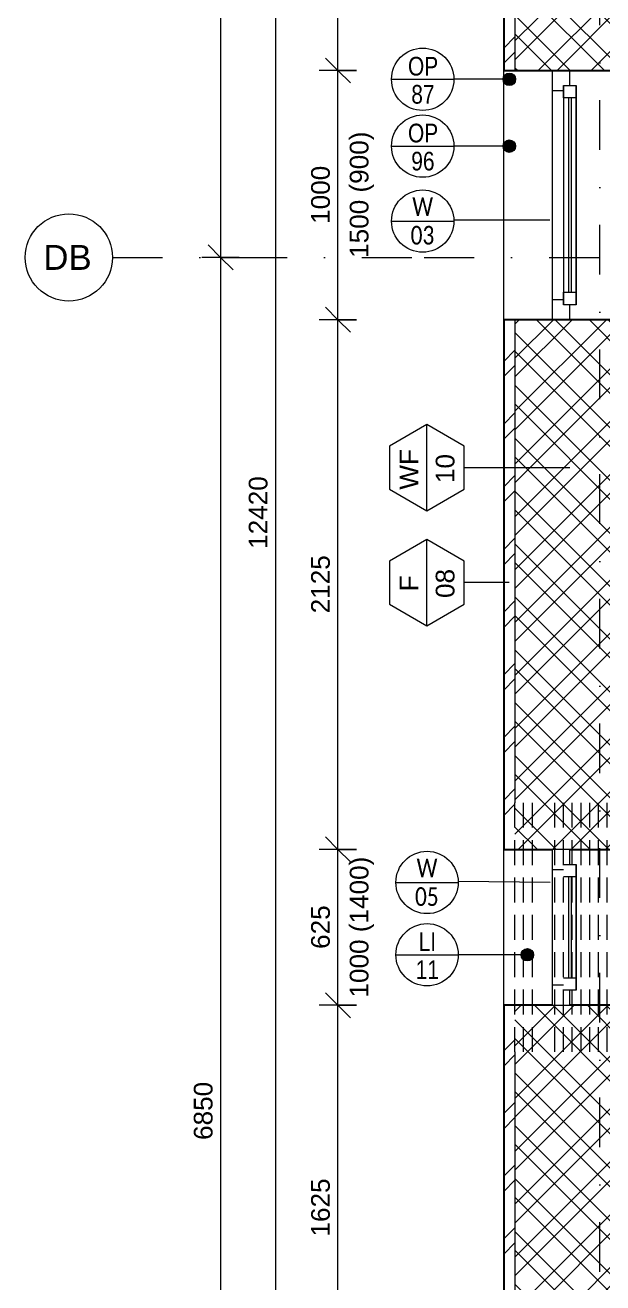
# Model space of a CAD drawing. Header units: millimetres. Extents: x -7705 to 38927, y -2985 to 72287.
# Drawn here: x -7705 to -5389, y 59916 to 64962 of the extents above; entities that cross this region are included whole.
import ezdxf

# ---------------------------------------------------------------- set-up
doc = ezdxf.new("R2010")
doc.units = ezdxf.units.MM
doc.linetypes.add('HA_Dash_3mm-S1mm', pattern=[150, 100, -50])
doc.linetypes.add('HA_DashDot_10mm-S3mm', pattern=[500, 200, -150, 0, -150])
for name, color, linetype, lineweight in [('A-____-____-DIMS', 9, 'Continuous', 5), ('A-____-____-DIMS-50', 9, 'Continuous', 5), ('A-GENM-____-HDLN', 9, 'HA_Dash_3mm-S1mm', 9), ('A-GENM-____-IDEN', 9, 'Continuous', 9), ('A-GENM-____-OTLN', 9, 'Continuous', 9), ('A-GLAZ-____-IDEN', 9, 'Continuous', 9), ('A-GLAZ-____-MCUT', 9, 'Continuous', 5), ('A-GLAZ-____-OTLN', 9, 'Continuous', 5), ('A-WALL-____-IDEN', 9, 'Continuous', 9), ('A-WALL-____-MCUT', 9, 'Continuous', 25), ('A-WALL-____-OTLN', 9, 'Continuous', 9), ('A-WALL-____-PATT', 9, 'Continuous', 25), ('S-GRID-____-IDEN', 9, 'Continuous', 9), ('S-GRID-____-OTLN', 9, 'Continuous', 5)]:
    doc.layers.add(name, color=color, linetype=linetype, lineweight=lineweight)
doc.styles.add('Arial', font='arial.ttf', dxfattribs={"height": 100})
doc.styles.add('Arial_1', font='arial.ttf', dxfattribs={"height": 75})
doc.styles.add('Arial_2', font='arial.ttf', dxfattribs={"width": 0.8, "height": 75})
doc.styles.add('Calibri', font='calibri.ttf', dxfattribs={"width": 0.8, "height": 75})
doc.dimstyles.new('Inner_Dimensions', dxfattribs={"dimscale": 304.8, "dimtxt": 76.519455, "dimasz": 0.328084, "dimexe": 0.246063, "dimexo": 0.0625, "dimgap": 0.032808, "dimtad": 1, "dimdec": 0, "dimzin": 0, "dimdsep": 46, "dimtxsty": 'Arial_1', "dimblk1": 'OBLIQUE', "dimblk2": 'OBLIQUE', "dimsah": 1, "dimcen": 0.09, "dimdle": 0.246063, "dimazin": 0, "dimtfac": 1, "dimtdec": 4, "dimtix": 1, "dimtmove": 0, "dimatfit": 3, "dimfxl": 0.246063, "dimfxlon": 1, "dimtvp": 1, "dimtolj": 1, "dimtzin": 0, "dimlwd": 9, "dimlwe": 9, "dimarcsym": 2})

# ---------------------------------------------------------------- blocks, each defined once
blk = doc.blocks.new('HA_WD_SinglePanel - 1000x1500-1653870-DPS_1NP-D')
at = {"layer": 'A-GLAZ-____-MCUT'}
for p, q in [((-420, 70), (-500, 70)), ((-420, 25), (-420, 70)), ((500, 70), (420, 70)), ((420, 70), (420, 25)), ((-500, 0), (-440, 0)), ((-440, -25), (-440, 25)), ((-440, 25), (-390, 25)), ((-390, 25), (-390, -25)), ((390, 5), (-390, 5)), ((390, -25), (390, 25)), ((390, 25), (440, 25)), ((440, 25), (440, -25)), ((440, 0), (500, 0)), ((-390, -25), (-440, -25)), ((390, -5), (-390, -5)), ((440, -25), (390, -25))]:
    blk.add_line(p, q, dxfattribs=at)
at = {"layer": 'A-GLAZ-____-OTLN'}
for p, q in [((420, 70), (-420, 70)), ((440, 25), (-440, 25)), ((-440, -25), (-440, 25)), ((390, 25), (-390, 25)), ((440, 25), (440, -25)), ((-440, -25), (440, -25)), ((390, -25), (-390, -25))]:
    blk.add_line(p, q, dxfattribs=at)
blk = doc.blocks.new('HA_WD_SinglePanel - 625x1000-1653871-DPS_1NP-D')
at = {"layer": 'A-GLAZ-____-MCUT'}
for p, q in [((-312.5, 70), (-312.5, 0)), ((-232.5, 70), (-312.5, 70)), ((-232.5, 25), (-232.5, 70)), ((312.5, 70), (232.5, 70)), ((232.5, 70), (232.5, 25)), ((312.5, 0), (312.5, 70)), ((-312.5, 0), (-252.5, 0)), ((-252.5, -25), (-252.5, 25)), ((-202.5, 25), (-202.5, -25)), ((202.5, 5), (-202.5, 5)), ((202.5, -25), (202.5, 25)), ((252.5, 25), (252.5, -25)), ((252.5, 0), (312.5, 0)), ((-202.5, -25), (-252.5, -25)), ((202.5, -5), (-202.5, -5)), ((252.5, -25), (202.5, -25))]:
    blk.add_line(p, q, dxfattribs=at)
at = {"layer": 'A-GLAZ-____-OTLN'}
for p, q in [((232.5, 70), (-232.5, 70)), ((-252.5, -25), (-252.5, 25)), ((252.5, 25), (252.5, -25)), ((-252.5, -25), (252.5, -25)), ((202.5, -25), (-202.5, -25))]:
    blk.add_line(p, q, dxfattribs=at)
blk = doc.blocks.new('TB_Porotherm KP7_1000mm - TB_Porotherm KP7_1000mm-1833337-DPS_1NP-D')
at = {"layer": 'A-GENM-____-HDLN'}
for p, q in [((-500, 35), (500, 35)), ((-500, 0), (500, 0)), ((-500, -35), (500, -35))]:
    blk.add_line(p, q, dxfattribs=at)
blk = doc.blocks.new('Grid - Radius 3_5mm-353793-DPS_1NP-D')
at = {"layer": 'S-GRID-____-IDEN'}
blk.add_circle((0, 0), 3.5, dxfattribs=at)
blk = doc.blocks.new('DIMBLOCK81-DPS_1NP-D')
at = {"layer": 'A-____-____-DIMS-50', "lineweight": 9}
for p, q in [((-6451.4, 61029.9), (-6501.4, 61079.9)), ((-6376.4, 61029.9), (-6526.4, 61029.9)), ((-6451.4, 59404.9), (-6451.4, 61029.9)), ((-6451.4, 61029.9), (-6401.4, 60979.9)), ((-6451.4, 61029.9), (-6376.4, 61029.9)), ((-6451.4, 59404.9), (-6501.4, 59454.9)), ((-6376.4, 59404.9), (-6526.4, 59404.9)), ((-6451.4, 59404.9), (-6401.4, 59354.9)), ((-6451.4, 59404.9), (-6376.4, 59404.9))]:
    blk.add_line(p, q, dxfattribs=at)
at = {"layer": 'A-____-____-DIMS-50', "color": 0, "lineweight": 9, "insert": (-6558.8, 60102), "char_height": 75, "width": 276.883, "attachment_point": 1, "rotation": 90, "line_spacing_factor": 0.941778, "style": 'Arial_1'}
blk.add_mtext('1625', dxfattribs=at)
blk = doc.blocks.new('_Oblique')
at = {"color": 0, "linetype": 'ByBlock', "lineweight": -2}
blk.add_line((-0.5, -0.5), (0.5, 0.5), dxfattribs=at)
blk = doc.blocks.new('DIMBLOCK82-DPS_1NP-D')
at = {"layer": 'A-____-____-DIMS-50', "lineweight": 9}
for p, q in [((-6451.4, 61654.9), (-6501.4, 61704.9)), ((-6376.4, 61654.9), (-6526.4, 61654.9)), ((-6451.4, 61029.9), (-6451.4, 61654.9)), ((-6451.4, 61654.9), (-6401.4, 61604.9)), ((-6451.4, 61654.9), (-6376.4, 61654.9)), ((-6451.4, 61029.9), (-6501.4, 61079.9)), ((-6376.4, 61029.9), (-6526.4, 61029.9)), ((-6451.4, 61029.9), (-6401.4, 60979.9)), ((-6451.4, 61029.9), (-6376.4, 61029.9))]:
    blk.add_line(p, q, dxfattribs=at)
at = {"layer": 'A-____-____-DIMS-50', "color": 0, "lineweight": 9, "insert": (-6558.8, 61255.9), "char_height": 75, "width": 207.662, "attachment_point": 1, "rotation": 90, "line_spacing_factor": 0.941778, "style": 'Arial_1'}
blk.add_mtext('625', dxfattribs=at)
blk = doc.blocks.new('DIMBLOCK83-DPS_1NP-D')
at = {"layer": 'A-____-____-DIMS-50', "lineweight": 9}
for p, q in [((-6451.4, 63779.9), (-6501.4, 63829.9)), ((-6376.4, 63779.9), (-6526.4, 63779.9)), ((-6451.4, 61654.9), (-6451.4, 63779.9)), ((-6451.4, 63779.9), (-6401.4, 63729.9)), ((-6451.4, 63779.9), (-6376.4, 63779.9)), ((-6451.4, 61654.9), (-6501.4, 61704.9)), ((-6376.4, 61654.9), (-6526.4, 61654.9)), ((-6451.4, 61654.9), (-6401.4, 61604.9)), ((-6451.4, 61654.9), (-6376.4, 61654.9))]:
    blk.add_line(p, q, dxfattribs=at)
at = {"layer": 'A-____-____-DIMS-50', "color": 0, "lineweight": 9, "insert": (-6558.8, 62602), "char_height": 75, "width": 276.883, "attachment_point": 1, "rotation": 90, "line_spacing_factor": 0.941778, "style": 'Arial_1'}
blk.add_mtext('2125', dxfattribs=at)
blk = doc.blocks.new('DIMBLOCK84-DPS_1NP-D')
at = {"layer": 'A-____-____-DIMS-50', "lineweight": 9}
for p, q in [((-6451.4, 64779.9), (-6501.4, 64829.9)), ((-6376.4, 64779.9), (-6526.4, 64779.9)), ((-6451.4, 63779.9), (-6451.4, 64779.9)), ((-6451.4, 64779.9), (-6401.4, 64729.9)), ((-6451.4, 64779.9), (-6376.4, 64779.9)), ((-6451.4, 63779.9), (-6501.4, 63829.9)), ((-6376.4, 63779.9), (-6526.4, 63779.9)), ((-6451.4, 63779.9), (-6401.4, 63729.9)), ((-6451.4, 63779.9), (-6376.4, 63779.9))]:
    blk.add_line(p, q, dxfattribs=at)
at = {"layer": 'A-____-____-DIMS-50', "color": 0, "lineweight": 9, "insert": (-6558.8, 64164.5), "char_height": 75, "width": 276.883, "attachment_point": 1, "rotation": 90, "line_spacing_factor": 0.941778, "style": 'Arial_1'}
blk.add_mtext('1000', dxfattribs=at)
blk = doc.blocks.new('DIMBLOCK85-DPS_1NP-D')
at = {"layer": 'A-____-____-DIMS-50', "lineweight": 9}
for p, q in [((-6451.4, 67014.9), (-6501.4, 67064.9)), ((-6376.4, 67014.9), (-6526.4, 67014.9)), ((-6451.4, 64779.9), (-6451.4, 67014.9)), ((-6451.4, 67014.9), (-6401.4, 66964.9)), ((-6451.4, 67014.9), (-6376.4, 67014.9)), ((-6451.4, 64779.9), (-6501.4, 64829.9)), ((-6376.4, 64779.9), (-6526.4, 64779.9)), ((-6451.4, 64779.9), (-6401.4, 64729.9)), ((-6451.4, 64779.9), (-6376.4, 64779.9))]:
    blk.add_line(p, q, dxfattribs=at)
at = {"layer": 'A-____-____-DIMS-50', "color": 0, "lineweight": 9, "insert": (-6558.8, 65782), "char_height": 75, "width": 276.883, "attachment_point": 1, "rotation": 90, "line_spacing_factor": 0.941778, "style": 'Arial_1'}
blk.add_mtext('2235', dxfattribs=at)
blk = doc.blocks.new('HA_TAG_WD - Type Mark-1512533-DPS_1NP-D')
at = {"layer": 'A-GLAZ-____-IDEN'}
blk.add_line((-2.5, 0), (2.5, 0), dxfattribs=at)
blk.add_circle((0, 0), 2.5, dxfattribs=at)
blk = doc.blocks.new('HA_TAG_GM_Products - Generic-588599-DPS_1NP-D')
at = {"layer": 'A-GENM-____-IDEN'}
blk.add_line((-2.5, 0), (2.5, 0), dxfattribs=at)
blk.add_circle((0, 0), 2.5, dxfattribs=at)
blk = doc.blocks.new('DIMBLOCK221-DPS_1NP-D')
at = {"layer": 'A-____-____-DIMS-50', "lineweight": 9}
for p, q in [((-6701.4, 69289.9), (-6701.4, 56719.9)), ((-6701.4, 69214.9), (-6751.4, 69264.9)), ((-6626.4, 69214.9), (-6776.4, 69214.9)), ((-6701.4, 69214.9), (-6651.4, 69164.9)), ((-6701.4, 69214.9), (-6626.4, 69214.9)), ((-6701.4, 56794.9), (-6751.4, 56844.9)), ((-6626.4, 56794.9), (-6776.4, 56794.9)), ((-6701.4, 56794.9), (-6651.4, 56744.9)), ((-6701.4, 56794.9), (-6626.4, 56794.9))]:
    blk.add_line(p, q, dxfattribs=at)
at = {"layer": 'A-____-____-DIMS-50', "color": 0, "lineweight": 9, "insert": (-6808.8, 62860.7), "char_height": 75, "width": 346.103, "attachment_point": 1, "rotation": 90, "line_spacing_factor": 0.941778, "style": 'Arial_1'}
blk.add_mtext('12420', dxfattribs=at)
blk = doc.blocks.new('DIMBLOCK247-DPS_1NP-D')
at = {"layer": 'A-____-____-DIMS-50', "lineweight": 9}
for p, q in [((-6921.6, 68829.9), (-6971.6, 68879.9)), ((-6921.6, 68904.9), (-6921.6, 64029.9)), ((-6846.6, 68829.9), (-6996.6, 68829.9)), ((-6921.6, 68829.9), (-6871.6, 68779.9)), ((-6921.6, 68829.9), (-6846.6, 68829.9)), ((-6921.6, 64029.9), (-6971.6, 64079.9)), ((-6846.6, 64029.9), (-6996.6, 64029.9)), ((-6921.6, 64029.9), (-6871.6, 63979.9)), ((-6921.6, 64029.9), (-6846.6, 64029.9))]:
    blk.add_line(p, q, dxfattribs=at)
at = {"layer": 'A-____-____-DIMS-50', "color": 0, "lineweight": 9, "insert": (-7029, 66314.5), "char_height": 75, "width": 276.883, "attachment_point": 1, "rotation": 90, "line_spacing_factor": 0.941778, "style": 'Arial_1'}
blk.add_mtext('4800', dxfattribs=at)
blk = doc.blocks.new('DIMBLOCK248-DPS_1NP-D')
at = {"layer": 'A-____-____-DIMS-50', "lineweight": 9}
for p, q in [((-6921.6, 64029.9), (-6971.6, 64079.9)), ((-6846.6, 64029.9), (-6996.6, 64029.9)), ((-6921.6, 64029.9), (-6921.6, 57104.9)), ((-6921.6, 64029.9), (-6871.6, 63979.9)), ((-6921.6, 64029.9), (-6846.6, 64029.9)), ((-6921.6, 57179.9), (-6971.6, 57229.9)), ((-6846.6, 57179.9), (-6996.6, 57179.9)), ((-6921.6, 57179.9), (-6871.6, 57129.9)), ((-6921.6, 57179.9), (-6846.6, 57179.9))]:
    blk.add_line(p, q, dxfattribs=at)
at = {"layer": 'A-____-____-DIMS-50', "color": 0, "lineweight": 9, "insert": (-7029, 60489.5), "char_height": 75, "width": 276.883, "attachment_point": 1, "rotation": 90, "line_spacing_factor": 0.941778, "style": 'Arial_1'}
blk.add_mtext('6850', dxfattribs=at)
blk = doc.blocks.new('HA_TAG_WA_Partitions - Group _ Type Mark-556634-DPS_1NP-D')
at = {"layer": 'A-WALL-____-IDEN'}
for p, q in [((-1.73, 3), (-3.46, 0)), ((1.73, 3), (-1.73, 3)), ((3.46, 0), (1.73, 3)), ((-3.46, 0), (3.46, 0)), ((-3.46, 0), (-1.73, -3)), ((1.73, -3), (3.46, 0)), ((-1.73, -3), (1.73, -3))]:
    blk.add_line(p, q, dxfattribs=at)

msp = doc.modelspace()

# ---------------------------------------------------------------- hatches: boundary and pattern name
at = {"layer": 'A-GENM-____-IDEN'}
h = msp.add_hatch(color=256, dxfattribs=at)
edge = h.paths.add_edge_path()
edge.add_arc((-5764.4, 64744.5), 25, 0, 360)
h = msp.add_hatch(color=256, dxfattribs=at)
edge = h.paths.add_edge_path()
edge.add_arc((-5764.4, 64476.3), 25, 0, 360)
h = msp.add_hatch(color=256, dxfattribs=at)
edge = h.paths.add_edge_path()
edge.add_arc((-5691.8, 61232.4), 25, 0, 360)
at = {"layer": 'A-WALL-____-PATT', "lineweight": 5}
h = msp.add_hatch(dxfattribs=at)
h.set_pattern_fill('FP_4', color=256, style=0, pattern_type=2)
h.set_pattern_definition([(45, (0, 0), (-125.7236, 125.7236), []), (45, (0, 190.5), (-125.7236, 125.7236), [])])
h.paths.add_polyline_path([(-5741.8, 56839.9), (-5741.8, 58404.9), (-5786.8, 58404.9), (-5786.8, 56839.9)])
h.paths.add_polyline_path([(-5786.8, 59404.9), (-5741.8, 59404.9), (-5741.8, 61029.9), (-5786.8, 61029.9), (-5786.8, 60864.8)])
h.paths.add_polyline_path([(-5741.8, 61654.9), (-5741.8, 63779.9), (-5786.8, 63779.9), (-5786.8, 61654.9)])
h.paths.add_polyline_path([(-5786.8, 64779.9), (-5741.8, 64779.9), (-5741.8, 67014.9), (-5786.8, 67014.9), (-5786.8, 64782)])
h = msp.add_hatch(dxfattribs=at)
h.set_pattern_fill('FP_1', color=256, style=0, pattern_type=2)
h.set_pattern_definition([(45, (0, 0), (-106.06602, 106.06602), []), (45, (75, 0), (-106.06602, 106.06602), []), (315, (0, 0), (106.06602, 106.06602), []), (315, (75, 0), (106.06602, 106.06602), [])])
h.paths.add_polyline_path([(-5741.8, 57279.9), (-5301.8, 57279.9), (-5301.8, 58404.9), (-5741.8, 58404.9)])
h.paths.add_polyline_path([(-5301.8, 59404.9), (-5301.8, 61029.9), (-5741.8, 61029.9), (-5741.8, 59404.9)])
h.paths.add_polyline_path([(-5521.8, 61654.9), (-5301.8, 61654.9), (-5301.8, 63779.9), (-5741.8, 63779.9), (-5741.8, 61654.9), (-5546.8, 61654.9)])
h.paths.add_polyline_path([(-5741.8, 64779.9), (-5301.8, 64779.9), (-5301.8, 66969.9), (-5741.8, 66969.9), (-5741.8, 64782)])

# ---------------------------------------------------------------- linework, layer by layer
at = {"layer": 'A-GENM-____-IDEN'}
for p, q in [((-5764.4, 64744.5), (-5986.4, 64744.5)), ((-5764.4, 64476.3), (-5986.4, 64476.3)), ((-5691.8, 61232.4), (-5968.9, 61232.4))]:
    msp.add_line(p, q, dxfattribs=at)
for centre in [(-5764.4, 64744.5), (-5764.4, 64476.3), (-5691.8, 61232.4)]:
    msp.add_circle(centre, 25, dxfattribs=at)
at = {"layer": 'A-GLAZ-____-IDEN'}
for p, q in [((-5601.7, 64179.9), (-5986.4, 64179.9)), ((-5601, 61522.4), (-5968.9, 61526.8))]:
    msp.add_line(p, q, dxfattribs=at)
at = {"layer": 'A-WALL-____-IDEN'}
for p, q in [((-5521.8, 63186.2), (-5944.8, 63186.2)), ((-5764.3, 62725.2), (-5944.8, 62725.2))]:
    msp.add_line(p, q, dxfattribs=at)
at = {"layer": 'A-WALL-____-MCUT'}
for p, q in [((-5786.8, 67014.9), (-5786.8, 64779.9)), ((-5786.8, 64779.9), (-5301.8, 64779.9)), ((-5301.8, 63779.9), (-5786.8, 63779.9)), ((-5786.8, 63779.9), (-5786.8, 61654.9)), ((-5786.8, 61654.9), (-5591.8, 61654.9)), ((-5521.8, 61654.9), (-5301.8, 61654.9)), ((-5591.8, 61029.9), (-5786.8, 61029.9)), ((-5786.8, 61029.9), (-5786.8, 59404.9)), ((-5301.8, 61029.9), (-5521.8, 61029.9))]:
    msp.add_line(p, q, dxfattribs=at)
at = {"layer": 'A-WALL-____-MCUT', "lineweight": 9}
for p, q in [((-5741.8, 66969.9), (-5741.8, 64779.9)), ((-5741.8, 63779.9), (-5741.8, 61842.5)), ((-5741.8, 60842.4), (-5741.8, 59404.9))]:
    msp.add_line(p, q, dxfattribs=at)
at = {"layer": 'A-WALL-____-OTLN'}
for p, q in [((-5786.8, 63779.9), (-5786.8, 64779.9)), ((-5786.8, 61029.9), (-5786.8, 61654.9))]:
    msp.add_line(p, q, dxfattribs=at)
at = {"layer": 'S-GRID-____-OTLN', "linetype": 'HA_DashDot_10mm-S3mm', "lineweight": 9}
for p, q in [((-5401.8, 54959.1), (-5401.8, 70686.8)), ((-7355.2, 64029.9), (-6105.2, 64029.9)), ((-6105.2, 64029.9), (22085.9, 64029.9))]:
    msp.add_line(p, q, dxfattribs=at)

# ---------------------------------------------------------------- block references
at = {"layer": 'A-GENM-____-IDEN', "xscale": 49.99999999999998, "yscale": 49.99999999999998, "zscale": 49.99999999999998}
for p in [(-6111.4, 64744.5), (-6111.4, 64476.3), (-6093.9, 61232.4)]:
    msp.add_blockref('HA_TAG_GM_Products - Generic-588599-DPS_1NP-D', p, dxfattribs=at)
at = {"layer": 'A-GENM-____-OTLN', "rotation": 89.99999999999945}
for p in [(-5706.8, 61342.4), (-5546.8, 61342.4), (-5476.8, 61342.4), (-5406.8, 61342.4)]:
    msp.add_blockref('TB_Porotherm KP7_1000mm - TB_Porotherm KP7_1000mm-1833337-DPS_1NP-D', p, dxfattribs=at)
at = {"layer": 'A-GLAZ-____-IDEN', "xscale": 49.99999999999998, "yscale": 49.99999999999998, "zscale": 49.99999999999998}
for p in [(-6111.4, 64175.5), (-6093.9, 61522.4)]:
    msp.add_blockref('HA_TAG_WD - Type Mark-1512533-DPS_1NP-D', p, dxfattribs=at)
at = {"layer": 'A-GLAZ-____-OTLN', "rotation": 90.00000000000001}
for name, p in [('HA_WD_SinglePanel - 1000x1500-1653870-DPS_1NP-D', (-5521.8, 64279.9)), ('HA_WD_SinglePanel - 625x1000-1653871-DPS_1NP-D', (-5521.8, 61342.4))]:
    msp.add_blockref(name, p, dxfattribs=at)
at = {"layer": 'A-WALL-____-IDEN', "xscale": 49.99999999999998, "yscale": 49.99999999999998, "zscale": 49.99999999999998}
for p, rotation in [((-6094.8, 63186.2), 89.99999999999991), ((-6094.8, 62725.2), 89.99999999999973)]:
    msp.add_blockref('HA_TAG_WA_Partitions - Group _ Type Mark-556634-DPS_1NP-D', p, dxfattribs=dict(at, rotation=rotation))
at = {"layer": 'S-GRID-____-IDEN', "xscale": 49.99999999999998, "yscale": 49.99999999999998, "zscale": 49.99999999999998, "rotation": 269.9999999999996}
msp.add_blockref('Grid - Radius 3_5mm-353793-DPS_1NP-D', (-7530.2, 64029.9), dxfattribs=at)

# ---------------------------------------------------------------- texts
at = {"layer": 'A-GENM-____-IDEN', "lineweight": 5, "char_height": 75, "attachment_point": 1, "style": 'Arial_2'}
for s, insert, width in [('OP', (-6170.4, 64834.6), 147.51), ('87', (-6157.2, 64721.8), 115.443), ('OP', (-6170.4, 64566.4), 147.51), ('96', (-6157.2, 64453.7), 115.443), ('LI', (-6127.7, 61322.5), 86.582), ('11', (-6139.7, 61209.8), 115.443)]:
    msp.add_mtext(s, dxfattribs=dict(at, insert=insert, width=width))
at = {"layer": 'A-GLAZ-____-IDEN', "lineweight": 5, "char_height": 75, "attachment_point": 1, "rotation": 90, "style": 'Arial_1'}
for s, insert, width in [('1500 (900)', (-6403.9, 64028.1), 629.325), ('1000 (1400)', (-6403.9, 61060.8), 701.477)]:
    msp.add_mtext(s, dxfattribs=dict(at, insert=insert, width=width))
at = {"layer": 'A-GLAZ-____-IDEN', "lineweight": 5, "char_height": 75, "attachment_point": 1, "style": 'Calibri'}
for s, insert, width in [('W', (-6153.2, 64270.8), 105.823), ('03', (-6159.8, 64156.5), 121.856), ('W', (-6135.7, 61617.7), 105.823), ('05', (-6142.3, 61503.4), 121.856)]:
    msp.add_mtext(s, dxfattribs=dict(at, insert=insert, width=width))
at = {"layer": 'A-WALL-____-IDEN', "lineweight": 5, "char_height": 75, "attachment_point": 1, "rotation": 90, "style": 'Arial_1'}
for s, insert, width in [('WF', (-6203.7, 63098.2), 208.439), ('10', (-6059.2, 63124.7), 144.304), ('08', (-6059.2, 62663.7), 144.304), ('F', (-6203.7, 62690.2), 80.169)]:
    msp.add_mtext(s, dxfattribs=dict(at, insert=insert, width=width))
at = {"layer": 'S-GRID-____-IDEN', "lineweight": 5, "insert": (-7632.4, 64080), "char_height": 100, "width": 240.506, "attachment_point": 1, "style": 'Arial'}
msp.add_mtext('DB', dxfattribs=at)

# ---------------------------------------------------------------- dimensions: what is measured, and where the dimension line sits
at = {"layer": 'A-____-____-DIMS', "lineweight": 9}
for base, p1, p2, override, picture, middle in [((-6701.4, 56794.9), (-6626.4, 69214.9), (-6626.4, 56794.9), {"dimpost": '<>', "dimfxl": 12419.999998}, 'DIMBLOCK221-DPS_1NP-D', (-6749.7, 63004.9)), ((-6921.6, 64029.9), (-6846.6, 68829.9), (-6846.6, 64029.9), {"dimpost": '<>', "dimfxl": 4799.999999}, 'DIMBLOCK247-DPS_1NP-D', (-6969.9, 66429.9)), ((-6451.4, 67014.9), (-6376.4, 64779.9), (-6376.4, 67014.9), {"dimpost": '<>', "dimfxl": 2235}, 'DIMBLOCK85-DPS_1NP-D', (-6499.7, 65897.4)), ((-6451.4, 64779.9), (-6376.4, 63779.9), (-6376.4, 64779.9), {"dimpost": '<>', "dimfxl": 1000}, 'DIMBLOCK84-DPS_1NP-D', (-6499.7, 64279.9)), ((-6921.6, 57179.9), (-6846.6, 64029.9), (-6846.6, 57179.9), {"dimpost": '<>', "dimfxl": 6849.999999}, 'DIMBLOCK248-DPS_1NP-D', (-6969.9, 60604.9)), ((-6451.4, 63779.9), (-6376.4, 61654.9), (-6376.4, 63779.9), {"dimpost": '<>', "dimfxl": 2125}, 'DIMBLOCK83-DPS_1NP-D', (-6499.7, 62717.4)), ((-6451.4, 61654.9), (-6376.4, 61029.9), (-6376.4, 61654.9), {"dimpost": '<>', "dimfxl": 625}, 'DIMBLOCK82-DPS_1NP-D', (-6499.7, 61342.4)), ((-6451.4, 61029.9), (-6376.4, 59404.9), (-6376.4, 61029.9), {"dimpost": '<>', "dimfxl": 1625}, 'DIMBLOCK81-DPS_1NP-D', (-6499.7, 60217.4))]:
    dim = msp.add_linear_dim(base=base, p1=p1, p2=p2, angle=90, dimstyle='Inner_Dimensions', override=override, dxfattribs=at)
    dim.commit()
    dim.dimension.update_dxf_attribs({"geometry": picture, "text_midpoint": middle})

doc.saveas('drawing.dxf')
